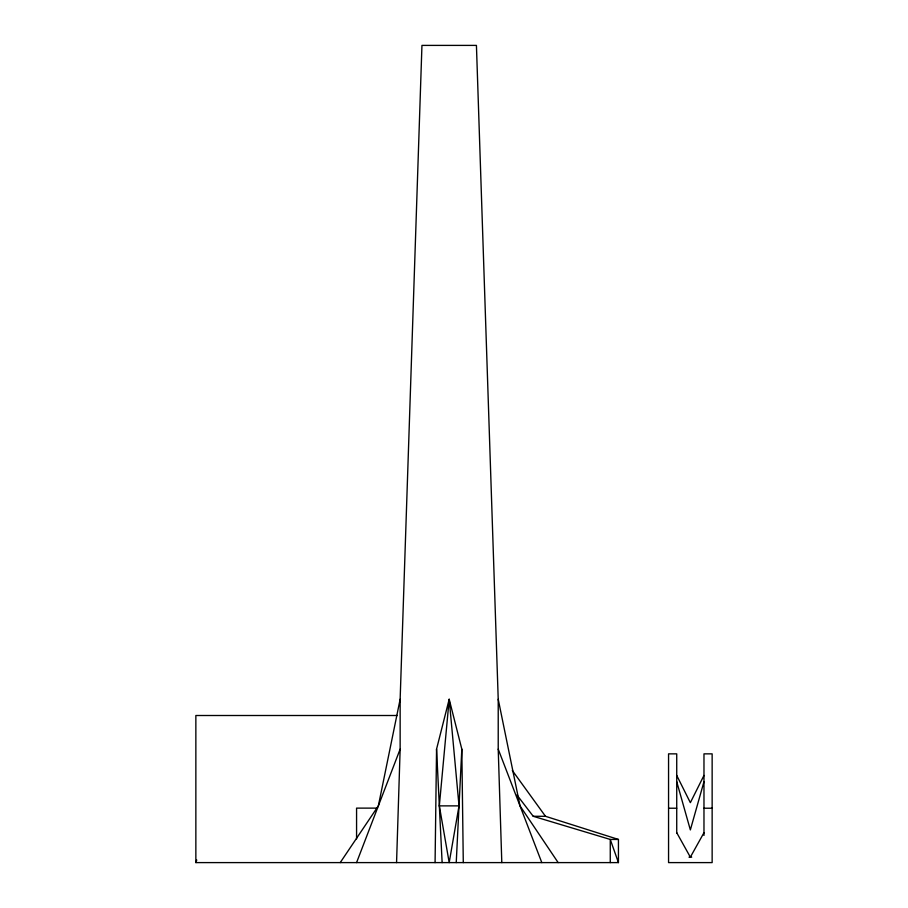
<?xml version="1.0" encoding="UTF-8"?>
<svg xmlns="http://www.w3.org/2000/svg" width="908" height="908" viewBox="0 0 908 908"><rect width="100%" height="100%" fill="white"/><g stroke="black" fill="none" stroke-linecap="round" stroke-linejoin="round"><path stroke-width="1.36" d="M435.08 862.6L436.555 749.145L449.188 699.251L461.82 749.145L463.284 862.6M396.558 862.6L400.144 749.145L400.144 699.251L421.948 45.4L476.428 45.4L498.22 699.251L498.22 749.145L501.806 862.6M456.236 862.6L461.82 749.145M439.336 805.873L449.188 699.251L459.028 805.873L449.188 862.6L439.336 805.873L459.028 805.873M400.144 699.251L378.352 805.873L340.228 862.6M703.972 781.72L690.352 829.912L676.732 781.72M516.958 795.011L533.223 816.292L545.481 816.292L618.439 839.446L618.439 862.6L195.856 862.6L196.764 860.024M356.572 862.6L400.144 749.145M703.972 775.432L690.352 802.672L676.732 775.432M703.972 832.693L690.352 857.152L676.732 832.693M397.341 715.504L195.856 715.504L195.856 862.6M377.524 808.12L356.572 808.12L356.572 838.856M668.56 808.222L676.732 808.222M703.972 808.222L712.144 808.222M618.439 839.446L610.267 839.446L533.223 816.292M688.99 857.152L691.714 857.152M512.316 770.483L545.481 816.292M558.148 862.6L520.012 805.873L498.22 699.251M498.22 749.145L541.804 862.6M618.439 862.6L610.267 839.446L610.267 862.6M436.555 749.145L442.128 862.6M703.972 835.405L703.972 753.856L712.144 753.856L712.144 862.6L668.56 862.6L668.56 753.856L676.732 753.856L676.732 833.408"/></g></svg>
